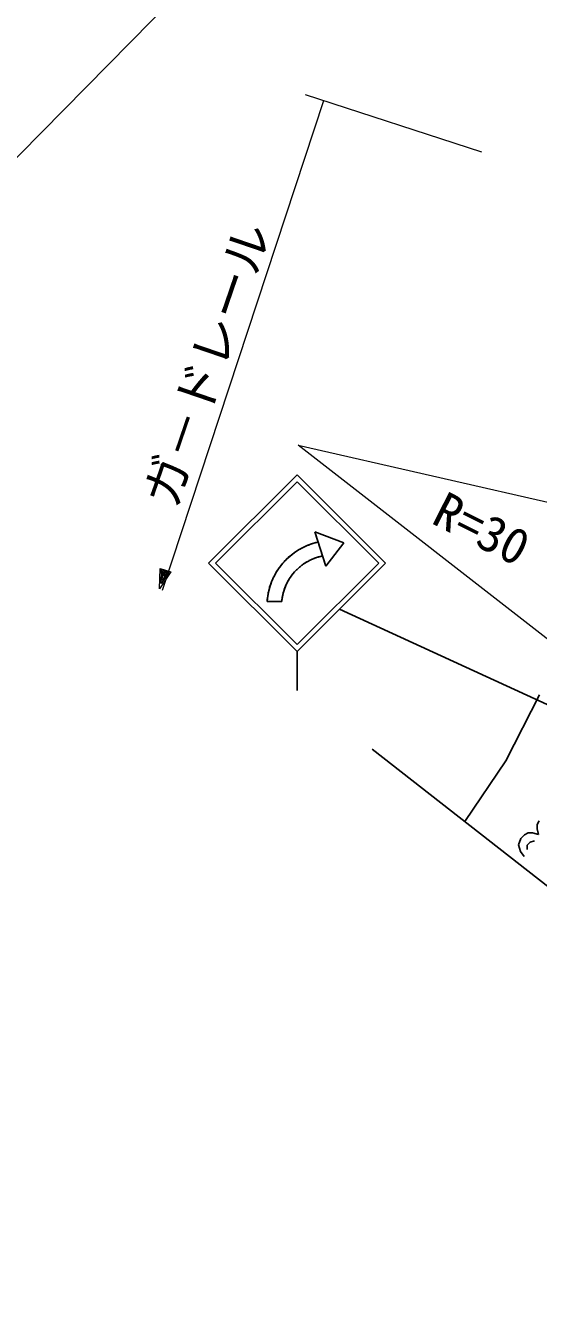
# Model space of a CAD drawing. Units: millimetres, scale not verified. Extents: x 40000 to 680000, y 20000 to 380000.
# Drawn here: x 335699 to 361778, y 241561 to 306010 of the extents above; entities that cross this region are included whole.
import ezdxf
from ezdxf.enums import TextEntityAlignment as Align

# ---------------------------------------------------------------- set-up
doc = ezdxf.new("R2010")
doc.units = ezdxf.units.MM
doc.header["$LTSCALE"] = 1000
for name, color, linetype, lineweight in [('S-BGD', 7, 'Continuous', 25), ('S-BMK-OTRS', 5, 'Continuous', 25), ('S-STR-HTXT', 7, 'Continuous', 13), ('S-STR-STRC', 7, 'Continuous', 25)]:
    doc.layers.add(name, color=color, linetype=linetype, lineweight=lineweight)
doc.styles.add('ＭＳ ゴシック', font='')
doc.styles.get('ＭＳ ゴシック').set_extended_font_data('MS Gothic')

msp = doc.modelspace()

# ---------------------------------------------------------------- linework, layer by layer
at = {"layer": 'S-BGD'}
for p, q in [((360119, 268634), (361825, 271996)), ((358037, 265547), (360119, 268634)), ((361701, 265406), (361814, 265587)), ((361065, 264869), (361251, 264975)), ((361251, 264975), (361471, 264971)), ((361471, 264971), (361764, 264892)), ((361696, 265186), (361701, 265406)), ((361764, 264892), (361696, 265186)), ((360760, 264362), (360877, 264689)), ((360864, 264030), (360760, 264362)), ((360877, 264689), (361065, 264869)), ((361197, 264134), (361202, 264353)), ((361202, 264353), (361352, 264497)), ((361352, 264497), (361574, 264566)), ((361043, 263770), (360864, 264030))]:
    msp.add_line(p, q, dxfattribs=at)
at = {"layer": 'S-BMK-OTRS'}
msp.add_line((366691, 258776), (353327, 269232), dxfattribs=at)
at = {"layer": 'S-STR-HTXT'}
for p, q in [((258075, 220862), (344034, 308210)), ((349913, 302502), (358878, 299575)), ((342674, 277308), (350864, 302192)), ((373329, 266182), (349553, 284675)), ((349553, 284675), (378507, 278084)), ((342507, 277381), (342552, 278414)), ((343084, 278241), (342507, 277381)), ((342552, 278414), (343084, 278241)), ((342594, 277646), (342616, 278352)), ((342996, 278228), (342594, 277646)), ((342616, 278352), (342996, 278228)), ((342644, 277797), (342679, 278289)), ((342907, 278214), (342644, 277797)), ((342679, 278289), (342907, 278214)), ((342719, 278025), (342743, 278226)), ((342819, 278201), (342719, 278025)), ((342743, 278226), (342819, 278201))]:
    msp.add_line(p, q, dxfattribs=at)
at = {"layer": 'S-STR-STRC'}
for p, q in [((345003, 278679), (349505, 283162)), ((354006, 278678), (349505, 283162)), ((345357, 278679), (349505, 282809)), ((353652, 278678), (349505, 282809)), ((350353, 279694), (350408, 279710)), ((350408, 279710), (350465, 279725)), ((350411, 280270), (351882, 279708)), ((350411, 280270), (350970, 278528)), ((350411, 280270), (351882, 279708)), ((350411, 280270), (350970, 278528)), ((350577, 279753), (350411, 280270)), ((350411, 280270), (351882, 279708)), ((350970, 278528), (350411, 280270)), ((350411, 280270), (351882, 279708)), ((350465, 279725), (350521, 279740)), ((350577, 279753), (350521, 279740)), ((350577, 279753), (350804, 279046)), ((350577, 279753), (350804, 279046)), ((351882, 279708), (350970, 278528)), ((351882, 279708), (350970, 278528)), ((351882, 279708), (350970, 278528)), ((351882, 279708), (350970, 278528)), ((349138, 279034), (349182, 279071)), ((349182, 279071), (349228, 279108)), ((349228, 279108), (349273, 279143)), ((349273, 279143), (349319, 279178)), ((349319, 279178), (349366, 279212)), ((349366, 279212), (349414, 279246)), ((349414, 279246), (349462, 279278)), ((349462, 279278), (349511, 279310)), ((349511, 279310), (349560, 279341)), ((349560, 279341), (349610, 279371)), ((349610, 279371), (349660, 279400)), ((349660, 279400), (349711, 279428)), ((349711, 279428), (349762, 279455)), ((349762, 279455), (349813, 279481)), ((349813, 279481), (349866, 279507)), ((349866, 279507), (349918, 279531)), ((349918, 279531), (349971, 279555)), ((349971, 279555), (350025, 279578)), ((350025, 279578), (350078, 279600)), ((350078, 279600), (350133, 279620)), ((350133, 279620), (350187, 279640)), ((350187, 279640), (350242, 279659)), ((350242, 279659), (350297, 279677)), ((350297, 279677), (350353, 279694)), ((345003, 278679), (349505, 274195)), ((345357, 278679), (349505, 274547)), ((348558, 278390), (348591, 278437)), ((348591, 278437), (348625, 278484)), ((348625, 278484), (348660, 278530)), ((348660, 278530), (348696, 278576)), ((348696, 278576), (348732, 278621)), ((348732, 278621), (348770, 278665)), ((348770, 278665), (348808, 278709)), ((348808, 278709), (348846, 278752)), ((348846, 278752), (348886, 278795)), ((348886, 278795), (348926, 278836)), ((348926, 278836), (348967, 278877)), ((348967, 278877), (349009, 278918)), ((349009, 278918), (349051, 278957)), ((349051, 278957), (349094, 278996)), ((349094, 278996), (349138, 279034)), ((349505, 274547), (353652, 278678)), ((349505, 274195), (354006, 278678)), ((349569, 278428), (349536, 278397)), ((349603, 278458), (349569, 278428)), ((349637, 278487), (349603, 278458)), ((349672, 278516), (349637, 278487)), ((349707, 278544), (349672, 278516)), ((349743, 278571), (349707, 278544)), ((349779, 278598), (349743, 278571)), ((349815, 278624), (349779, 278598)), ((349853, 278650), (349815, 278624)), ((349890, 278675), (349853, 278650)), ((349928, 278699), (349890, 278675)), ((349967, 278723), (349928, 278699)), ((350005, 278745), (349967, 278723)), ((350045, 278768), (350005, 278745)), ((350084, 278789), (350045, 278768)), ((350124, 278810), (350084, 278789)), ((350164, 278830), (350124, 278810)), ((350205, 278850), (350164, 278830)), ((350246, 278869), (350205, 278850)), ((350288, 278887), (350246, 278869)), ((350329, 278904), (350288, 278887)), ((350371, 278921), (350329, 278904)), ((350413, 278936), (350371, 278921)), ((350456, 278952), (350413, 278936)), ((350499, 278966), (350456, 278952)), ((350542, 278980), (350499, 278966)), ((350585, 278992), (350542, 278980)), ((350628, 279005), (350585, 278992)), ((350672, 279016), (350628, 279005)), ((350716, 279027), (350672, 279016)), ((350760, 279036), (350716, 279027)), ((350804, 279046), (350760, 279036)), ((350970, 278528), (350804, 279046)), ((348206, 277726), (348228, 277780)), ((348228, 277780), (348250, 277833)), ((348250, 277833), (348274, 277886)), ((348274, 277886), (348298, 277939)), ((348298, 277939), (348323, 277991)), ((348323, 277991), (348350, 278042)), ((348350, 278042), (348377, 278093)), ((348377, 278093), (348405, 278144)), ((348405, 278144), (348434, 278194)), ((348434, 278194), (348464, 278244)), ((348464, 278244), (348494, 278293)), ((348494, 278293), (348526, 278342)), ((348526, 278342), (348558, 278390)), ((349061, 277800), (349039, 277761)), ((349084, 277839), (349061, 277800)), ((349108, 277877), (349084, 277839)), ((349132, 277915), (349108, 277877)), ((349157, 277953), (349132, 277915)), ((349182, 277990), (349157, 277953)), ((349208, 278026), (349182, 277990)), ((349235, 278063), (349208, 278026)), ((349262, 278098), (349235, 278063)), ((349290, 278134), (349262, 278098)), ((349319, 278168), (349290, 278134)), ((349348, 278203), (349319, 278168)), ((349378, 278237), (349348, 278203)), ((349408, 278270), (349378, 278237)), ((349439, 278302), (349408, 278270)), ((349471, 278335), (349439, 278302)), ((349503, 278366), (349471, 278335)), ((349536, 278397), (349503, 278366)), ((348032, 277115), (348042, 277172)), ((348042, 277172), (348054, 277229)), ((348054, 277229), (348067, 277285)), ((348067, 277285), (348081, 277341)), ((348081, 277341), (348096, 277397)), ((348096, 277397), (348112, 277453)), ((348112, 277453), (348129, 277508)), ((348129, 277508), (348147, 277563)), ((348147, 277563), (348166, 277618)), ((348166, 277618), (348185, 277672)), ((348185, 277672), (348206, 277726)), ((348794, 277134), (348783, 277091)), ((348805, 277178), (348794, 277134)), ((348817, 277221), (348805, 277178)), ((348830, 277264), (348817, 277221)), ((348843, 277307), (348830, 277264)), ((348857, 277350), (348843, 277307)), ((348872, 277392), (348857, 277350)), ((348888, 277435), (348872, 277392)), ((348904, 277477), (348888, 277435)), ((348921, 277518), (348904, 277477)), ((348939, 277559), (348921, 277518)), ((348958, 277600), (348939, 277559)), ((348977, 277641), (348958, 277600)), ((348997, 277681), (348977, 277641)), ((349018, 277721), (348997, 277681)), ((349039, 277761), (349018, 277721)), ((347984, 276733), (347987, 276771)), ((348728, 276731), (347984, 276733)), ((347984, 276733), (348728, 276731)), ((347987, 276771), (347992, 276829)), ((347992, 276829), (347998, 276886)), ((347998, 276886), (348005, 276944)), ((348005, 276944), (348013, 277001)), ((348013, 277001), (348022, 277058)), ((348022, 277058), (348032, 277115)), ((348732, 276780), (348728, 276736)), ((348737, 276825), (348732, 276780)), ((348743, 276870), (348737, 276825)), ((348749, 276914), (348743, 276870)), ((348757, 276958), (348749, 276914)), ((348765, 277003), (348757, 276958)), ((348774, 277047), (348765, 277003)), ((348783, 277091), (348774, 277047)), ((351667, 276349), (371792, 267082)), ((349505, 274195), (349505, 272203))]:
    msp.add_line(p, q, dxfattribs=at)
for major_axis, start_param, end_param in [((3328, 0), 1.791198, 3.076959), ((2586, 0), 1.765672, 3.058865)]:
    msp.add_ellipse((351305, 276519), major_axis=major_axis, ratio=0.99597, start_param=start_param, end_param=end_param, dxfattribs=at)

# ---------------------------------------------------------------- texts
at = {"layer": 'S-STR-HTXT', "style": 'ＭＳ ゴシック'}
for s, rotation, p in [('ガ－ドレール', 71.129, (343882, 281215)), ('R=30', 333.093, (356000, 280253))]:
    msp.add_text(s, height=1833, rotation=rotation, dxfattribs=at).set_placement(p, align=Align.BOTTOM_LEFT)

doc.saveas('drawing.dxf')
